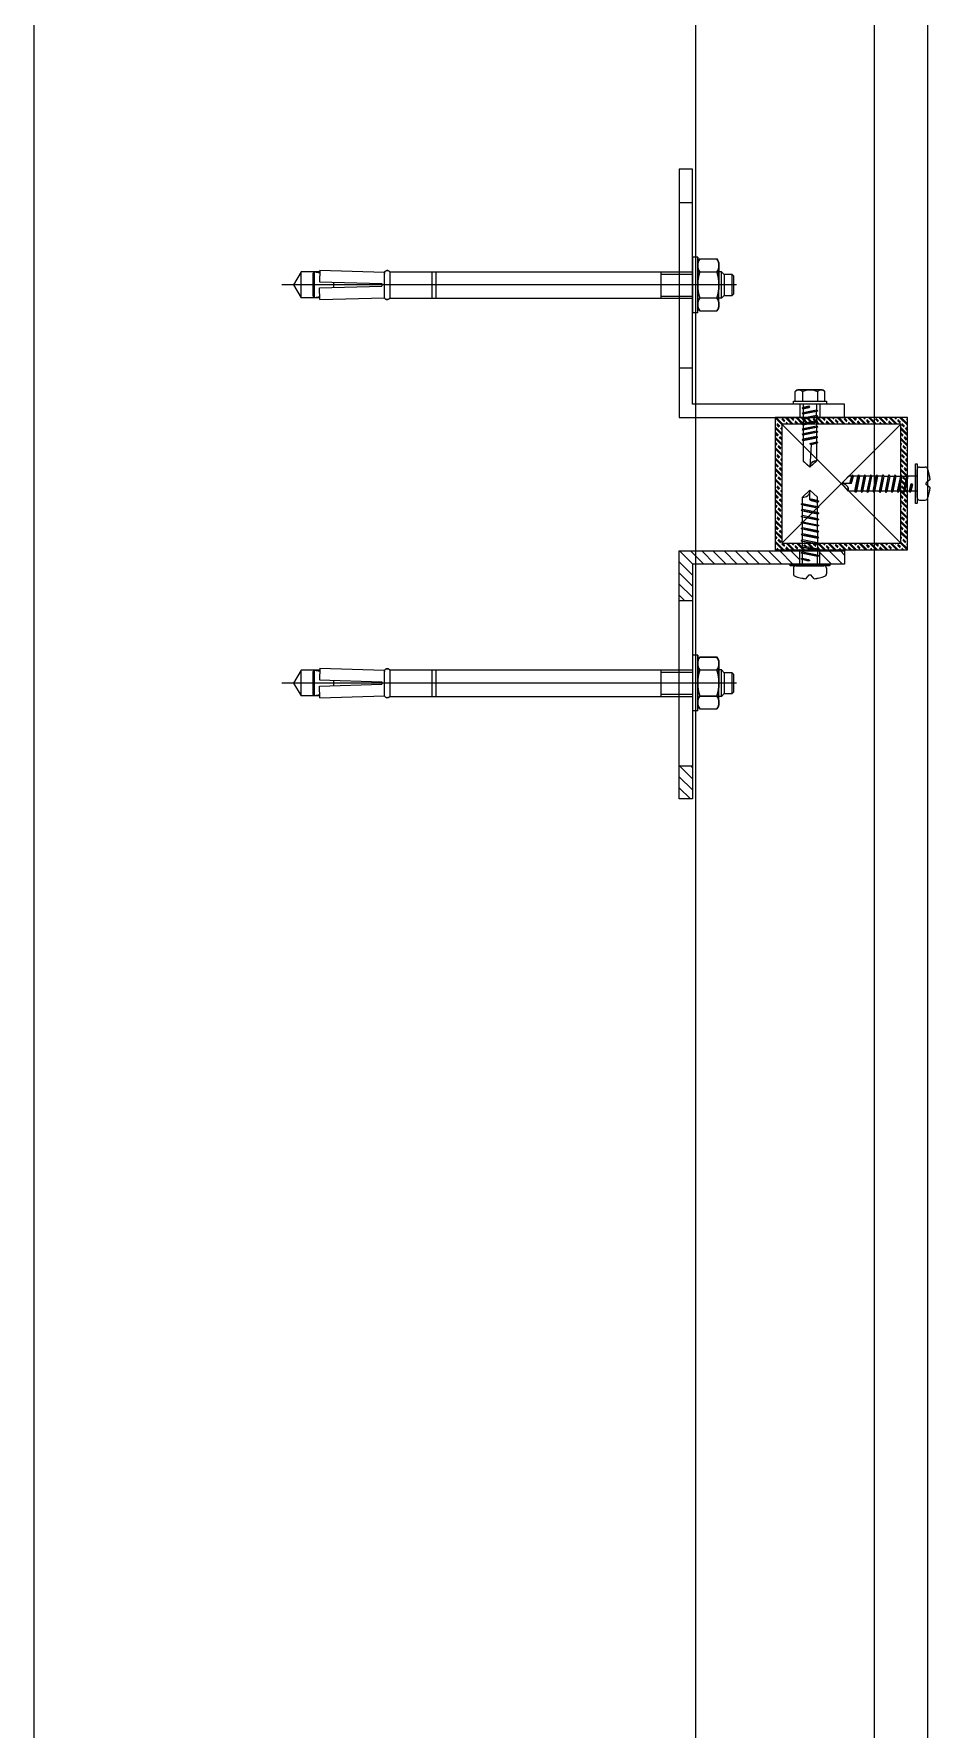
# Model space of a CAD drawing. Header units: millimetres. Extents: x 4688743 to 4806056, y -3017657 to -2960297.
# Drawn here: x 4752452 to 4752723, y -2969299 to -2968787 of the extents above; entities that cross this region are included whole.
import ezdxf

# ---------------------------------------------------------------- set-up
doc = ezdxf.new("R2010")
doc.units = ezdxf.units.MM
doc.header["$MEASUREMENT"] = 0
for name, color, linetype, lineweight in [('B-SECTIONS$0$_FAVETON-Autotaladrante N12 Filete 5.5 mm', 8, 'Continuous', 5), ('CLAYTONE-Pieza', 7, 'Continuous', 9), ('NEI-ALU-CROSS-SECTION', 150, 'Continuous', 5), ('NEI-G-BRACKET-IN PLAN', 115, 'Continuous', 5), ('NEI-G-RCC FASTENER', 253, 'Continuous', 5), ('TAPPING SCREW', 251, 'Continuous', 5)]:
    doc.layers.add(name, color=color, linetype=linetype, lineweight=lineweight)
doc.layers.add('MATEL CLADDING', color=145, linetype='Continuous')
doc.layers.add('wall', color=4, linetype='Continuous')

# ---------------------------------------------------------------- blocks, each defined once
blk = doc.blocks.new('ALU-CROSS-SECTION')
at = {"layer": 'NEI-ALU-CROSS-SECTION'}
h = blk.add_hatch(dxfattribs=at)
h.set_pattern_fill('ANSI33', color=8, scale=0.35, style=0)
h.set_pattern_definition([(45, (-14308.022, -80916.707), (-1.57154482, 1.57154482), []), (45, (-14306.4504, -80916.707), (-1.57154482, 1.57154482), [1.11125, -0.555625])])
h.paths.add_polyline_path([(20, 20), (-20, 20), (-20, -20), (20, -20)])
h.paths.add_polyline_path([(18, -18), (-18, -18), (-18, 18), (18, 18)], flags=16)
at = {"color": 8}
for p, q in [((-18, -18), (18, 18)), ((-18, 18), (18, -18))]:
    blk.add_line(p, q, dxfattribs=at)
for points in [[(-20, -20), (20, -20), (20, 20), (-20, 20)], [(-18, -18), (18, -18), (18, 18), (-18, 18)]]:
    blk.add_lwpolyline(points, close=True)
blk = doc.blocks.new('Autotaladrante N12 Filete 5.5 mm')
at = {"color": 250}
blk.add_lwpolyline([(0.4, -6), (0.1, -6, -0.414214), (0, -5.9), (0, 5.9, -0.414214), (0.1, 6), (0.4, 6, -0.414214), (0.5, 5.9), (0.5, -5.9, -0.414214)], format="xyb", close=True, dxfattribs=at)
at = {"layer": 'TAPPING SCREW'}
for p, q in [((-3.94, 1.25), (-2.75, 0.25)), ((-2.75, 0.25), (-2.75, -0.25)), ((0, 2.29), (1.85, 2.29)), ((1.62, 0), (2.08, 2.69)), ((2.31, 2.29), (3.68, 2.29)), ((4.14, 2.29), (5.51, 2.29)), ((5.98, 2.29), (7.35, 2.29)), ((7.81, 2.29), (9.18, 2.29)), ((9.64, 2.29), (11.01, 2.29)), ((10.56, -2.29), (11.48, 2.29)), ((11.25, 2.69), (11.48, 2.29)), ((11.48, 2.29), (12.85, 2.29)), ((13.31, 2.29), (14.68, 2.29)), ((14.23, -2.29), (15.14, 2.29)), ((14.55, 2.29), (20.7, 2.29)), ((14.91, 2.69), (15.14, 2.29)), ((15.14, 2.29), (16.51, 2.29)), ((16.98, 2.29), (18.35, 2.29)), ((17.66, -2.69), (18.58, 2.69)), ((20.7, 2.29), (22.8, 0)), ((-3.94, -1.25), (-2.75, -0.25)), ((0, -2.29), (2.76, -2.29)), ((3, -2.69), (3.23, -2.29)), ((4.83, -2.69), (5.06, -2.29)), ((6.66, -2.69), (6.89, -2.29)), ((8.5, -2.69), (8.73, -2.29)), ((10.33, -2.69), (10.56, -2.29)), ((10.56, -2.29), (11.93, -2.29)), ((12.39, -2.29), (13.76, -2.29)), ((13.64, -2.29), (20.7, -2.29)), ((14, -2.69), (14.23, -2.29)), ((14.23, -2.29), (15.6, -2.29)), ((16.06, -2.29), (17.43, -2.29)), ((17.89, -2.29), (19.26, -2.29)), ((19.95, 0), (22.8, 0)), ((20.7, -2.29), (22.8, 0))]:
    blk.add_line(p, q, dxfattribs=at)
for points in [[(-0.75, 5), (-2.47, 5)], [(0, 4.25), (0, -4.25)], [(4.6, -2.29), (3.23, -2.29), (4.14, 2.29), (3.91, 2.69), (3, -2.69), (2.76, -2.29), (3.68, 2.29), (3.91, 2.69)], [(6.43, -2.29), (5.06, -2.29), (5.98, 2.29), (5.75, 2.69), (4.83, -2.69), (4.6, -2.29), (5.51, 2.29), (5.75, 2.69)], [(8.26, -2.29), (6.89, -2.29), (7.81, 2.29), (7.58, 2.69), (6.66, -2.69), (6.43, -2.29), (7.35, 2.29), (7.58, 2.69)], [(10.1, -2.29), (8.73, -2.29), (9.64, 2.29), (9.41, 2.69), (8.5, -2.69), (8.26, -2.29), (9.18, 2.29), (9.41, 2.69)], [(13.08, 2.69), (13.31, 2.29), (12.39, -2.29), (12.16, -2.69), (11.93, -2.29), (12.85, 2.29), (13.08, 2.69), (12.16, -2.69)], [(15.83, -2.69), (16.06, -2.29), (16.98, 2.29), (16.75, 2.69), (15.83, -2.69), (15.6, -2.29), (16.51, 2.29), (16.75, 2.69)], [(-0.75, -5), (-2.47, -5)], [(19.95, 0), (19.72, -0.4), (19.26, -2.29), (19.5, -2.69), (19.95, 0), (20.19, -0.4), (19.73, -2.29), (19.5, -2.69)]]:
    blk.add_lwpolyline(points, dxfattribs=at)
for points in [[(2.31, 2.29), (1.85, 0.4), (1.62, 0), (1.39, 0.4), (1.85, 2.29), (2.08, 2.69)], [(10.33, -2.69), (10.1, -2.29), (11.01, 2.29), (11.25, 2.69)], [(13.76, -2.29), (14.68, 2.29), (14.91, 2.69), (14, -2.69)], [(17.89, -2.29), (17.66, -2.69), (17.43, -2.29), (18.35, 2.29), (18.58, 2.69), (18.81, 2.29)]]:
    blk.add_lwpolyline(points, close=True, dxfattribs=at)
for centre, radius, start, end in [((9.02, 0), 13, 159.5169, 174.5435), ((-2.46, 4.24), 0.756, 90.4696, 163.2548), ((-0.76, 4.24), 0.756, 0.4696, 89.5304), ((22.74, 2.05), 2.06, 173.3775, 271.6224), ((9.02, 0), 13, 185.4565, 200.4831), ((-2.46, -4.24), 0.756, 196.7452, 269.5304), ((-0.76, -4.24), 0.756, 270.4696, 359.5304)]:
    blk.add_arc(centre, radius, start, end, dxfattribs=at)
blk = doc.blocks.new('Fischer')
at = {"layer": 'NEI-G-RCC FASTENER', "linetype": 'Continuous'}
for p, q in [((-8, 6.8), (-7.39, 7.85)), ((-8, 6.8), (-8, 0)), ((-2.21, 7.85), (-7.39, 7.85)), ((-1.6, 6.8), (-2.21, 7.85)), ((-1.6, 8.4), (-1.6, 0)), ((-1.6, 8.4), (0, 8.4)), ((0, 8.4), (0, -8.4)), ((-12, 3.1), (-12.4, 2.7)), ((-12.4, 2.7), (-12.4, -2.82)), ((-12, 3.1), (-9.6, 3.1)), ((-12, -3.22), (-12, 3.1)), ((-9.6, 3.1), (-8.82, 3.94)), ((-9.6, 3.1), (-9.6, -3.22)), ((-8.82, 3.94), (-8, 3.94)), ((-8.82, -4.06), (-8.82, 3.94)), ((-8, -6.8), (-8, 0)), ((-2.21, 3.93), (-7.39, 3.93)), ((-1.6, -8.4), (-1.6, 0)), ((91.52, 3.94), (0, 3.94)), ((9.6, 3.94), (9.6, -4.06)), ((77.52, -4.06), (77.52, 3.94)), ((78.72, -4.06), (78.72, 3.94)), ((91.52, 3.94), (91.52, -4.06)), ((112.67, 4.45), (93.12, 3.89)), ((93.12, 3.92), (93.12, 3.46)), ((93.12, -3.46), (93.12, 3.46)), ((112.79, 0.93), (93.92, 0.4)), ((93.92, 0.4), (93.92, -0.4)), ((108.49, 0.78), (108.49, -0.78)), ((112.67, 4.45), (112.79, 0.93)), ((112.69, 3.92), (118.34, 3.92)), ((114.25, 3.92), (112.7, 3.62)), ((114.25, -3.92), (114.25, 3.92)), ((114.65, 3.44), (114.25, 3.92)), ((114.65, -3.44), (114.65, 3.44)), ((118.34, -3.92), (118.34, 3.92)), ((118.34, 3.92), (120.6, 0)), ((120.6, 0), (118.34, -3.92)), ((-12, -3.22), (-12.4, -2.82)), ((-9.6, -3.22), (-12, -3.22)), ((-9.6, -3.22), (-8.82, -4.06)), ((-8.82, -4.06), (-8, -4.06)), ((-2.21, -3.93), (-7.39, -3.93)), ((91.52, -4.06), (0, -4.06)), ((93.12, -3.92), (93.12, -3.46)), ((112.67, -4.45), (93.12, -3.89)), ((112.79, -0.93), (93.92, -0.4)), ((112.67, -4.45), (112.79, -0.93)), ((112.69, -3.92), (118.34, -3.92)), ((112.7, -3.62), (114.25, -3.92)), ((114.65, -3.44), (114.25, -3.92)), ((-8, -6.8), (-7.39, -7.85)), ((-2.21, -7.85), (-7.39, -7.85)), ((-1.6, -6.8), (-2.21, -7.85)), ((-1.6, -8.4), (0, -8.4))]:
    blk.add_line(p, q, dxfattribs=at)
at = {"layer": 'NEI-G-RCC FASTENER'}
for p, q in [((9.6, 3.29), (0, 3.29)), ((-13.33, 0), (124.1, 0)), ((9.6, -3.41), (0, -3.41))]:
    blk.add_line(p, q, dxfattribs=at)
at = {"layer": 'NEI-G-RCC FASTENER', "linetype": 'Continuous'}
for centre, radius, start, end in [((-4.53, 5.89), 3.47, 145.5615, 214.4385), ((-5.07, 5.89), 3.47, 325.5615, 34.4385), ((4.98, 0), 12.98, 162.383, 197.617), ((-14.58, 0), 12.98, 342.383, 17.617), ((92.28, 3.37), 0.948, 27.058, 142.9407), ((-4.53, -5.89), 3.47, 145.5615, 214.4385), ((-5.07, -5.89), 3.47, 325.5615, 34.4385), ((92.28, -3.49), 0.948, 217.0593, 332.942)]:
    blk.add_arc(centre, radius, start, end, dxfattribs=at)
blk = doc.blocks.new('B-SECTIONS$0$Autotaladrante N12 Filete 5.5 mm')
at = {"layer": 'B-SECTIONS$0$_FAVETON-Autotaladrante N12 Filete 5.5 mm'}
for p, q in [((-4.984375, -3.870117), (-4.984375, 3.870117)), ((-4.411376, 2.580078), (-1.03125, 2.580078)), ((0, 2.291992), (1.143555, 2.291992)), ((0.916504, 0), (1.375, 2.692383)), ((1.60669, 2.291992), (2.976807, 2.291992)), ((3.439942, 2.291992), (4.810059, 2.291992)), ((4.356446, -2.291992), (5.273194, 2.291992)), ((5.041749, 2.692383), (5.273194, 2.291992)), ((5.273194, 2.291992), (6.643555, 2.291992)), ((7.106446, 2.291992), (8.476807, 2.291992)), ((8.023194, -2.291992), (8.939698, 2.291992)), ((8.708252, 2.692383), (8.939698, 2.291992)), ((8.939698, 2.291992), (10.310059, 2.291992)), ((10.773194, 2.291992), (12.143311, 2.291992)), ((11.458252, -2.692383), (12.375, 2.692383)), ((12.606446, 2.291992), (19.670899, 2.291992)), ((13.981446, -0.401367), (21.770752, 0)), ((19.670899, 2.291992), (21.770752, 0)), ((19.670899, -2.291992), (21.770752, 0)), ((-4.411376, -2.580078), (-1.03125, -2.580078)), ((-1.03125, -5.160156), (-4.411376, -5.160156)), ((0, -2.291992), (2.060059, -2.291992)), ((2.291749, -2.692383), (2.523194, -2.291992)), ((4.125, -2.692383), (4.356446, -2.291992)), ((4.356446, -2.291992), (5.726807, -2.291992)), ((6.189942, -2.291992), (7.560059, -2.291992)), ((7.791504, -2.692383), (8.023194, -2.291992)), ((8.023194, -2.291992), (9.393311, -2.291992)), ((9.856446, -2.291992), (11.226807, -2.291992)), ((11.689942, -2.291992), (13.060059, -2.291992)), ((13.523194, -2.291992), (19.670899, -2.291992))]:
    blk.add_line(p, q, dxfattribs=at)
for points in [[(-1.03125, 5.160156), (-4.411376, 5.160156)], [(3.893555, -2.291992), (2.523194, -2.291992), (3.439942, 2.291992), (3.208252, 2.692383), (2.291749, -2.692383), (2.060059, -2.291992), (2.976807, 2.291992), (3.208252, 2.692383)], [(6.875, 2.692383), (7.106446, 2.291992), (6.189942, -2.291992), (5.958252, -2.692383), (5.726807, -2.291992), (6.643555, 2.291992), (6.875, 2.692383), (5.958252, -2.692383)], [(9.625, -2.692383), (9.856446, -2.291992), (10.773194, 2.291992), (10.541504, 2.692383), (9.625, -2.692383), (9.393311, -2.291992), (10.310059, 2.291992), (10.541504, 2.692383)], [(13.75, 0), (13.518555, -0.401367), (13.060059, -2.291992), (13.291749, -2.692383), (13.75, 0), (13.981446, -0.401367), (13.523194, -2.291992), (13.291749, -2.692383)]]:
    blk.add_lwpolyline(points, dxfattribs=at)
for points in [[(0, -5.729492), (0, 5.729492), (-1.03125, 5.729492), (-1.03125, -5.729492)], [(1.60669, 2.291992), (1.148194, 0.401367), (0.916504, 0), (0.685059, 0.401367), (1.143555, 2.291992), (1.375, 2.692383)], [(4.125, -2.692383), (3.893555, -2.291992), (4.810059, 2.291992), (5.041749, 2.692383)], [(7.560059, -2.291992), (8.476807, 2.291992), (8.708252, 2.692383), (7.791504, -2.692383)], [(11.689942, -2.291992), (11.458252, -2.692383), (11.226807, -2.291992), (12.143311, 2.291992), (12.375, 2.692383), (12.606446, 2.291992)]]:
    blk.add_lwpolyline(points, close=True, dxfattribs=at)
for centre, radius, start, end in [((1.111329, 0), 6.095833, 154.96034, 205.03966), ((-3.245605, 3.870117), 1.738802, 132.1065, 227.8935), ((21.712647, -2.054688), 2.055444, 88.377566, 186.622451), ((-3.245605, -3.870117), 1.738802, 132.1065, 227.8935)]:
    blk.add_arc(centre, radius, start, end, dxfattribs=at)

msp = doc.modelspace()

# ---------------------------------------------------------------- hatches: boundary and pattern name
at = {"layer": 'NEI-ALU-CROSS-SECTION'}
h = msp.add_hatch(dxfattribs=at)
h.set_pattern_fill('ANSI33', color=8, scale=0.35, angle=90, style=0)
h.set_pattern_definition([(135, (4833612.54, -2983230.913), (-1.57154482, -1.57154482), []), (135, (4833612.54, -2983229.3415), (-1.57154482, -1.57154482), [1.11125, -0.555625])])
h.paths.add_polyline_path([(4752675.83, -2968902.89), (4752675.83, -2968942.89), (4752715.83, -2968942.89), (4752715.83, -2968902.89)])
h.paths.add_polyline_path([(4752713.83, -2968904.89), (4752713.83, -2968940.89), (4752677.83, -2968940.89), (4752677.83, -2968904.89)], flags=16)
at = {"layer": 'NEI-G-BRACKET-IN PLAN'}
h = msp.add_hatch(dxfattribs=at)
h.set_pattern_fill('ANSI31', color=8, scale=0.75, angle=90, style=0)
h.set_pattern_definition([(135, (4752671.8326, -2968762.731), (-1.683798, -1.683798), [])])
h.paths.add_polyline_path([(4752646.83, -2968943.22), (4752646.83, -2968958.22), (4752650.83, -2968958.22), (4752650.83, -2968947.22), (4752681.33, -2968947.22), (4752681.33, -2968947.21), (4752683.33, -2968947.22), (4752683.33, -2968943.22)])
h = msp.add_hatch(dxfattribs=at)
h.set_pattern_fill('ANSI31', color=8, scale=0.75, angle=90, style=0)
h.set_pattern_definition([(135, (4752639.3331, -2968971.1854), (-1.6838, -1.6838), [])])
h.paths.add_polyline_path([(4752696.83, -2968947.22), (4752696.83, -2968943.22), (4752689.33, -2968943.22), (4752689.33, -2968947.22)])
h = msp.add_hatch(dxfattribs=at)
h.set_pattern_fill('ANSI31', color=8, scale=0.75, angle=90, style=0)
h.set_pattern_definition([(135, (4752636.8326, -2968971.1854), (-1.6838, -1.6838), [])])
h.paths.add_polyline_path([(4752646.83, -2969008.22), (4752646.83, -2969018.22), (4752650.83, -2969018.22), (4752650.83, -2969008.22)])

# ---------------------------------------------------------------- linework, layer by layer
at = {"layer": 'B-SECTIONS$0$_FAVETON-Autotaladrante N12 Filete 5.5 mm'}
for p, q in [((4752689.71, -2968894.54, 129.88), (4752682.96, -2968894.54, 129.88)), ((4752684.08, -2968895.04, 129.88), (4752684.08, -2968897.99, 129.88)), ((4752688.59, -2968895.04, 129.88), (4752688.59, -2968897.99, 129.88)), ((4752690.84, -2968897.99, 129.88), (4752690.84, -2968895.04, 129.88)), ((4752686.33, -2968899.69, 129.88), (4752683.98, -2968900.09, 129.88)), ((4752684.33, -2968898.89, 129.88), (4752684.33, -2968899.89, 129.88)), ((4752684.33, -2968900.29, 129.88), (4752684.33, -2968901.49, 129.88)), ((4752688.33, -2968898.89, 129.88), (4752688.33, -2968900.69, 129.88)), ((4752683.98, -2968903.29, 129.88), (4752684.33, -2968903.49, 129.88)), ((4752684.33, -2968901.89, 129.88), (4752684.33, -2968903.09, 129.88)), ((4752688.33, -2968902.69, 129.88), (4752684.33, -2968903.49, 129.88)), ((4752684.33, -2968903.49, 129.88), (4752684.33, -2968904.69, 129.88)), ((4752684.33, -2968905.09, 129.88), (4752684.33, -2968906.29, 129.88)), ((4752688.33, -2968905.89, 129.88), (4752684.33, -2968906.69, 129.88)), ((4752688.68, -2968900.89, 129.88), (4752688.33, -2968901.09, 129.88)), ((4752688.68, -2968902.49, 129.88), (4752688.33, -2968902.69, 129.88)), ((4752688.33, -2968902.69, 129.88), (4752688.33, -2968903.89, 129.88)), ((4752688.33, -2968904.29, 129.88), (4752688.33, -2968905.49, 129.88)), ((4752688.68, -2968905.69, 129.88), (4752688.33, -2968905.89, 129.88)), ((4752688.33, -2968905.89, 129.88), (4752688.33, -2968907.09, 129.88)), ((4752683.98, -2968906.49, 129.88), (4752684.33, -2968906.69, 129.88)), ((4752688.68, -2968908.89, 129.88), (4752683.98, -2968909.69, 129.88)), ((4752684.33, -2968906.69, 129.88), (4752684.33, -2968907.89, 129.88)), ((4752684.33, -2968908.29, 129.88), (4752684.33, -2968909.49, 129.88)), ((4752684.33, -2968909.89, 129.88), (4752684.33, -2968916.06, 129.88)), ((4752688.33, -2968907.49, 129.88), (4752688.33, -2968908.69, 129.88)), ((4752688.33, -2968909.09, 129.88), (4752688.33, -2968910.29, 129.88)), ((4752688.33, -2968910.69, 129.88), (4752688.33, -2968916.06, 129.88)), ((4752684.33, -2968916.06, 129.88), (4752686.33, -2968917.89, 129.88)), ((4752686.68, -2968911.09, 129.88), (4752686.33, -2968917.89, 129.88)), ((4752688.33, -2968916.06, 129.88), (4752686.33, -2968917.89, 129.88))]:
    msp.add_line(p, q, dxfattribs=at)
at = {"layer": 'B-SECTIONS$0$_FAVETON-Autotaladrante N12 Filete 5.5 mm', "elevation": 129.88}
for points in [[(4752681.83, -2968897.99), (4752681.83, -2968895.04)], [(4752688.33, -2968902.29), (4752688.33, -2968901.09), (4752684.33, -2968901.89), (4752683.98, -2968901.69), (4752688.68, -2968900.89), (4752688.33, -2968900.69), (4752684.33, -2968901.49), (4752683.98, -2968901.69)], [(4752683.98, -2968904.89), (4752684.33, -2968905.09), (4752688.33, -2968904.29), (4752688.68, -2968904.09), (4752688.33, -2968903.89), (4752684.33, -2968904.69), (4752683.98, -2968904.89), (4752688.68, -2968904.09)], [(4752688.68, -2968907.29), (4752688.33, -2968907.49), (4752684.33, -2968908.29), (4752683.98, -2968908.09), (4752688.68, -2968907.29), (4752688.33, -2968907.09), (4752684.33, -2968907.89), (4752683.98, -2968908.09)], [(4752686.33, -2968910.89), (4752686.68, -2968910.69), (4752688.33, -2968910.29), (4752688.68, -2968910.49), (4752686.33, -2968910.89), (4752686.68, -2968911.09), (4752688.33, -2968910.69), (4752688.68, -2968910.49)]]:
    msp.add_lwpolyline(points, dxfattribs=at)
for points in [[(4752691.33, -2968898.89), (4752681.33, -2968898.89), (4752681.33, -2968897.99), (4752691.33, -2968897.99)], [(4752684.33, -2968900.29), (4752685.98, -2968899.89), (4752686.33, -2968899.69), (4752685.98, -2968899.49), (4752684.33, -2968899.89), (4752683.98, -2968900.09)], [(4752688.68, -2968902.49), (4752688.33, -2968902.29), (4752684.33, -2968903.09), (4752683.98, -2968903.29)], [(4752688.33, -2968905.49), (4752684.33, -2968906.29), (4752683.98, -2968906.49), (4752688.68, -2968905.69)], [(4752688.33, -2968909.09), (4752688.68, -2968908.89), (4752688.33, -2968908.69), (4752684.33, -2968909.49), (4752683.98, -2968909.69), (4752684.33, -2968909.89)]]:
    msp.add_lwpolyline(points, close=True, dxfattribs=at)
at = {"layer": 'B-SECTIONS$0$_FAVETON-Autotaladrante N12 Filete 5.5 mm'}
for centre, radius, start, end in [((4752682.96, -2968896.06, 129.88), 1.52, 42.0825, 137.8695), ((4752686.33, -2968899.86, 129.88), 5.32, 64.9364, 115.0157), ((4752689.71, -2968896.06, 129.88), 1.52, 42.0825, 137.8695), ((4752688.12, -2968917.84, 129.88), 1.79, 83.3536, 181.5985)]:
    msp.add_arc(centre, radius, start, end, dxfattribs=at)
at = {"layer": 'CLAYTONE-Pieza', "color": 250, "elevation": 129.88}
for points in [[(4752718.33, -2968916.89), (4752718.63, -2968916.89, -0.414214), (4752718.73, -2968916.99), (4752718.73, -2968928.79, -0.414214), (4752718.63, -2968928.89), (4752718.33, -2968928.89, -0.414214), (4752718.23, -2968928.79), (4752718.23, -2968916.99, -0.414214)], [(4752692.33, -2968947.32), (4752692.33, -2968947.62, -0.414214), (4752692.23, -2968947.72), (4752680.43, -2968947.72, -0.414214), (4752680.33, -2968947.62), (4752680.33, -2968947.32, -0.414214), (4752680.43, -2968947.22), (4752692.23, -2968947.22, -0.414214)]]:
    msp.add_lwpolyline(points, format="xyb", close=True, dxfattribs=at)
at = {"layer": 'MATEL CLADDING', "elevation": 0}
for points in [[(4752705.83, -2973389.64), (4752705.83, -2966811.47), (4752705.83, -2966811.47)], [(4752721.83, -2966811.47), (4752721.83, -2973389.64)]]:
    msp.add_lwpolyline(points, dxfattribs=at)
at = {"layer": 'NEI-ALU-CROSS-SECTION', "color": 8}
for p, q in [((4752713.83, -2968940.89, 129.88), (4752677.83, -2968904.89, 129.88)), ((4752677.83, -2968940.89, 129.88), (4752713.83, -2968904.89, 129.88))]:
    msp.add_line(p, q, dxfattribs=at)
at = {"layer": 'NEI-ALU-CROSS-SECTION', "elevation": 129.88}
for points in [[(4752715.83, -2968942.89), (4752715.83, -2968902.89), (4752675.83, -2968902.89), (4752675.83, -2968942.89)], [(4752713.83, -2968940.89), (4752713.83, -2968904.89), (4752677.83, -2968904.89), (4752677.83, -2968940.89)]]:
    msp.add_lwpolyline(points, close=True, dxfattribs=at)
at = {"layer": 'NEI-G-BRACKET-IN PLAN', "color": 8}
for p, q in [((4752646.83, -2968837.89, -1168.96), (4752650.83, -2968837.89, -1168.96)), ((4752646.83, -2968887.89, -1168.96), (4752650.83, -2968887.89, -1168.96)), ((4752683.33, -2968898.89, 129.88), (4752683.33, -2968902.89, 129.88)), ((4752689.33, -2968898.89, 129.88), (4752689.33, -2968902.89, 129.88)), ((4752683.33, -2968947.22, 129.88), (4752683.33, -2968943.22, 129.88)), ((4752689.33, -2968947.22, 129.88), (4752689.33, -2968943.22, 129.88)), ((4752646.83, -2968958.22, -1168.96), (4752650.83, -2968958.22, -1168.96)), ((4752646.83, -2969008.22, -1168.96), (4752650.83, -2969008.22, -1168.96))]:
    msp.add_line(p, q, dxfattribs=at)
at = {"layer": 'NEI-G-BRACKET-IN PLAN', "color": 8, "elevation": 129.88}
for points in [[(4752646.83, -2968827.89), (4752646.83, -2968902.89), (4752696.83, -2968902.89), (4752696.83, -2968898.89), (4752650.83, -2968898.89), (4752650.83, -2968827.89), (4752646.83, -2968827.89)], [(4752646.83, -2969018.22), (4752646.83, -2968943.22), (4752696.83, -2968943.22), (4752696.83, -2968947.22), (4752650.83, -2968947.22), (4752650.83, -2969018.22), (4752646.83, -2969018.22)]]:
    msp.add_lwpolyline(points, dxfattribs=at)
at = {"layer": 'NEI-G-RCC FASTENER', "linetype": 'Continuous'}
for p, q in [((4752650.83, -2968854.43, -1168.96), (4752650.83, -2968871.23, -1168.96)), ((4752652.43, -2968854.43, -1168.96), (4752650.83, -2968854.43, -1168.96)), ((4752652.43, -2968871.23, -1168.96), (4752652.43, -2968854.43, -1168.96)), ((4752532.49, -2968858.91, -1168.96), (4752530.23, -2968862.83, -1168.96)), ((4752538.14, -2968858.91, -1168.96), (4752532.49, -2968858.91, -1168.96)), ((4752532.49, -2968866.75, -1168.96), (4752532.49, -2968858.91, -1168.96)), ((4752536.18, -2968859.39, -1168.96), (4752536.58, -2968858.91, -1168.96)), ((4752536.18, -2968866.27, -1168.96), (4752536.18, -2968859.39, -1168.96)), ((4752536.58, -2968866.75, -1168.96), (4752536.58, -2968858.91, -1168.96)), ((4752536.58, -2968858.91, -1168.96), (4752538.13, -2968859.21, -1168.96)), ((4752538.16, -2968858.38, -1168.96), (4752538.04, -2968861.9, -1168.96)), ((4752538.16, -2968858.38, -1168.96), (4752557.71, -2968858.94, -1168.96)), ((4752557.71, -2968866.75, -1168.96), (4752557.71, -2968858.91, -1168.96)), ((4752559.31, -2968858.89, -1168.96), (4752650.83, -2968858.89, -1168.96)), ((4752559.31, -2968858.89, -1168.96), (4752559.31, -2968866.89, -1168.96)), ((4752572.11, -2968866.89, -1168.96), (4752572.11, -2968858.89, -1168.96)), ((4752573.31, -2968866.89, -1168.96), (4752573.31, -2968858.89, -1168.96)), ((4752641.23, -2968858.89, -1168.96), (4752641.23, -2968866.89, -1168.96)), ((4752652.43, -2968856.03, -1168.96), (4752653.04, -2968854.98, -1168.96)), ((4752653.04, -2968854.98, -1168.96), (4752658.22, -2968854.98, -1168.96)), ((4752653.04, -2968858.9, -1168.96), (4752658.22, -2968858.9, -1168.96)), ((4752658.83, -2968856.03, -1168.96), (4752658.22, -2968854.98, -1168.96)), ((4752658.83, -2968869.63, -1168.96), (4752658.83, -2968856.03, -1168.96)), ((4752659.65, -2968858.89, -1168.96), (4752658.83, -2968858.89, -1168.96)), ((4752659.65, -2968866.89, -1168.96), (4752659.65, -2968858.89, -1168.96)), ((4752660.43, -2968859.73, -1168.96), (4752659.65, -2968858.89, -1168.96)), ((4752662.83, -2968859.73, -1168.96), (4752660.43, -2968859.73, -1168.96)), ((4752660.43, -2968859.73, -1168.96), (4752660.43, -2968866.05, -1168.96)), ((4752662.83, -2968866.05, -1168.96), (4752662.83, -2968859.73, -1168.96)), ((4752662.83, -2968859.73, -1168.96), (4752663.23, -2968860.13, -1168.96)), ((4752530.23, -2968862.83, -1168.96), (4752532.49, -2968866.75, -1168.96)), ((4752538.04, -2968861.9, -1168.96), (4752556.91, -2968862.43, -1168.96)), ((4752538.04, -2968863.76, -1168.96), (4752556.91, -2968863.23, -1168.96)), ((4752538.16, -2968867.28, -1168.96), (4752538.04, -2968863.76, -1168.96)), ((4752542.34, -2968862.05, -1168.96), (4752542.34, -2968863.61, -1168.96)), ((4752556.91, -2968862.43, -1168.96), (4752556.91, -2968863.23, -1168.96)), ((4752663.23, -2968860.13, -1168.96), (4752663.23, -2968865.65, -1168.96)), ((4752538.14, -2968866.75, -1168.96), (4752532.49, -2968866.75, -1168.96)), ((4752536.18, -2968866.27, -1168.96), (4752536.58, -2968866.75, -1168.96)), ((4752538.13, -2968866.45, -1168.96), (4752536.58, -2968866.75, -1168.96)), ((4752538.16, -2968867.28, -1168.96), (4752557.71, -2968866.73, -1168.96)), ((4752559.31, -2968866.89, -1168.96), (4752650.83, -2968866.89, -1168.96)), ((4752652.43, -2968869.63, -1168.96), (4752653.04, -2968870.69, -1168.96)), ((4752653.04, -2968866.76, -1168.96), (4752658.22, -2968866.76, -1168.96)), ((4752658.83, -2968869.63, -1168.96), (4752658.22, -2968870.69, -1168.96)), ((4752659.65, -2968866.89, -1168.96), (4752658.83, -2968866.89, -1168.96)), ((4752660.43, -2968866.05, -1168.96), (4752659.65, -2968866.89, -1168.96)), ((4752660.43, -2968866.05, -1168.96), (4752662.83, -2968866.05, -1168.96)), ((4752662.83, -2968866.05, -1168.96), (4752663.23, -2968865.65, -1168.96)), ((4752652.43, -2968871.23, -1168.96), (4752650.83, -2968871.23, -1168.96)), ((4752653.04, -2968870.69, -1168.96), (4752658.22, -2968870.69, -1168.96)), ((4752650.83, -2968974.76, -1168.96), (4752650.83, -2968991.56, -1168.96)), ((4752652.43, -2968974.76, -1168.96), (4752650.83, -2968974.76, -1168.96)), ((4752652.43, -2968991.56, -1168.96), (4752652.43, -2968974.76, -1168.96)), ((4752652.43, -2968976.36, -1168.96), (4752653.04, -2968975.3, -1168.96)), ((4752653.04, -2968975.3, -1168.96), (4752658.22, -2968975.3, -1168.96)), ((4752658.83, -2968976.36, -1168.96), (4752658.22, -2968975.3, -1168.96)), ((4752658.83, -2968989.96, -1168.96), (4752658.83, -2968976.36, -1168.96)), ((4752532.49, -2968979.24, -1168.96), (4752530.23, -2968983.16, -1168.96)), ((4752538.14, -2968979.24, -1168.96), (4752532.49, -2968979.24, -1168.96)), ((4752532.49, -2968987.08, -1168.96), (4752532.49, -2968979.24, -1168.96)), ((4752536.18, -2968979.72, -1168.96), (4752536.58, -2968979.24, -1168.96)), ((4752536.18, -2968986.6, -1168.96), (4752536.18, -2968979.72, -1168.96)), ((4752536.58, -2968987.08, -1168.96), (4752536.58, -2968979.24, -1168.96)), ((4752536.58, -2968979.24, -1168.96), (4752538.13, -2968979.54, -1168.96)), ((4752538.16, -2968978.71, -1168.96), (4752538.04, -2968982.23, -1168.96)), ((4752538.04, -2968982.23, -1168.96), (4752556.91, -2968982.76, -1168.96)), ((4752538.16, -2968978.71, -1168.96), (4752557.71, -2968979.26, -1168.96)), ((4752542.34, -2968982.38, -1168.96), (4752542.34, -2968983.94, -1168.96)), ((4752556.91, -2968982.76, -1168.96), (4752556.91, -2968983.56, -1168.96)), ((4752557.71, -2968987.08, -1168.96), (4752557.71, -2968979.24, -1168.96)), ((4752559.31, -2968979.22, -1168.96), (4752650.83, -2968979.22, -1168.96)), ((4752559.31, -2968979.22, -1168.96), (4752559.31, -2968987.22, -1168.96)), ((4752572.11, -2968987.22, -1168.96), (4752572.11, -2968979.22, -1168.96)), ((4752573.31, -2968987.22, -1168.96), (4752573.31, -2968979.22, -1168.96)), ((4752641.23, -2968979.22, -1168.96), (4752641.23, -2968987.22, -1168.96)), ((4752653.04, -2968979.23, -1168.96), (4752658.22, -2968979.23, -1168.96)), ((4752659.65, -2968979.22, -1168.96), (4752658.83, -2968979.22, -1168.96)), ((4752659.65, -2968987.22, -1168.96), (4752659.65, -2968979.22, -1168.96)), ((4752660.43, -2968980.06, -1168.96), (4752659.65, -2968979.22, -1168.96)), ((4752662.83, -2968980.06, -1168.96), (4752660.43, -2968980.06, -1168.96)), ((4752660.43, -2968980.06, -1168.96), (4752660.43, -2968986.38, -1168.96)), ((4752662.83, -2968986.38, -1168.96), (4752662.83, -2968980.06, -1168.96)), ((4752662.83, -2968980.06, -1168.96), (4752663.23, -2968980.46, -1168.96)), ((4752663.23, -2968980.46, -1168.96), (4752663.23, -2968985.98, -1168.96)), ((4752530.23, -2968983.16, -1168.96), (4752532.49, -2968987.08, -1168.96)), ((4752538.14, -2968987.08, -1168.96), (4752532.49, -2968987.08, -1168.96)), ((4752536.18, -2968986.6, -1168.96), (4752536.58, -2968987.08, -1168.96)), ((4752538.13, -2968986.78, -1168.96), (4752536.58, -2968987.08, -1168.96)), ((4752538.04, -2968984.09, -1168.96), (4752556.91, -2968983.56, -1168.96)), ((4752538.16, -2968987.61, -1168.96), (4752538.04, -2968984.09, -1168.96)), ((4752538.16, -2968987.61, -1168.96), (4752557.71, -2968987.05, -1168.96)), ((4752559.31, -2968987.22, -1168.96), (4752650.83, -2968987.22, -1168.96)), ((4752653.04, -2968987.08, -1168.96), (4752658.22, -2968987.08, -1168.96)), ((4752659.65, -2968987.22, -1168.96), (4752658.83, -2968987.22, -1168.96)), ((4752660.43, -2968986.38, -1168.96), (4752659.65, -2968987.22, -1168.96)), ((4752660.43, -2968986.38, -1168.96), (4752662.83, -2968986.38, -1168.96)), ((4752662.83, -2968986.38, -1168.96), (4752663.23, -2968985.98, -1168.96)), ((4752652.43, -2968991.56, -1168.96), (4752650.83, -2968991.56, -1168.96)), ((4752652.43, -2968989.96, -1168.96), (4752653.04, -2968991.01, -1168.96)), ((4752653.04, -2968991.01, -1168.96), (4752658.22, -2968991.01, -1168.96)), ((4752658.83, -2968989.96, -1168.96), (4752658.22, -2968991.01, -1168.96))]:
    msp.add_line(p, q, dxfattribs=at)
at = {"layer": 'NEI-G-RCC FASTENER'}
for p, q in [((4752641.23, -2968859.54, -1168.96), (4752650.83, -2968859.54, -1168.96)), ((4752664.17, -2968862.84, -1168.96), (4752526.73, -2968862.84, -1168.96)), ((4752641.23, -2968866.24, -1168.96), (4752650.83, -2968866.24, -1168.96)), ((4752641.23, -2968979.87, -1168.96), (4752650.83, -2968979.87, -1168.96)), ((4752664.17, -2968983.16, -1168.96), (4752526.73, -2968983.16, -1168.96)), ((4752641.23, -2968986.57, -1168.96), (4752650.83, -2968986.57, -1168.96))]:
    msp.add_line(p, q, dxfattribs=at)
at = {"layer": 'NEI-G-RCC FASTENER', "linetype": 'Continuous'}
for centre, radius, start, end in [((4752558.55, -2968859.46, -1168.96), 0.948, 37.0593, 152.942), ((4752655.9, -2968856.94, -1168.96), 3.47, 145.5615, 214.4385), ((4752665.41, -2968862.83, -1168.96), 12.98, 162.383, 197.617), ((4752655.36, -2968856.94, -1168.96), 3.47, 325.5615, 34.4385), ((4752645.86, -2968862.83, -1168.96), 12.98, 342.383, 17.617), ((4752558.55, -2968866.32, -1168.96), 0.948, 207.058, 322.9407), ((4752655.9, -2968868.72, -1168.96), 3.47, 145.5615, 214.4385), ((4752655.36, -2968868.72, -1168.96), 3.47, 325.5615, 34.4385), ((4752655.9, -2968977.27, -1168.96), 3.47, 145.5615, 214.4385), ((4752655.36, -2968977.27, -1168.96), 3.47, 325.5615, 34.4385), ((4752558.55, -2968979.79, -1168.96), 0.948, 37.0593, 152.942), ((4752665.41, -2968983.16, -1168.96), 12.98, 162.383, 197.617), ((4752645.86, -2968983.16, -1168.96), 12.98, 342.383, 17.617), ((4752558.55, -2968986.65, -1168.96), 0.948, 207.058, 322.9407), ((4752655.9, -2968989.05, -1168.96), 3.47, 145.5615, 214.4385), ((4752655.36, -2968989.05, -1168.96), 3.47, 325.5615, 34.4385)]:
    msp.add_arc(centre, radius, start, end, dxfattribs=at)
at = {"layer": 'TAPPING SCREW'}
for p, q in [((4752698.03, -2968920.6, 129.88), (4752695.93, -2968922.89, 129.88)), ((4752706.33, -2968920.6, 129.88), (4752698.03, -2968920.6, 129.88)), ((4752701.07, -2968920.2, 129.88), (4752700.15, -2968925.58, 129.88)), ((4752704.5, -2968920.6, 129.88), (4752703.58, -2968925.18, 129.88)), ((4752704.73, -2968920.2, 129.88), (4752704.5, -2968920.6, 129.88)), ((4752708.17, -2968920.6, 129.88), (4752706.8, -2968920.6, 129.88)), ((4752708.17, -2968920.6, 129.88), (4752707.25, -2968925.18, 129.88)), ((4752708.4, -2968920.2, 129.88), (4752708.17, -2968920.6, 129.88)), ((4752710.23, -2968920.2, 129.88), (4752710, -2968920.6, 129.88)), ((4752712.07, -2968920.2, 129.88), (4752711.83, -2968920.6, 129.88)), ((4752713.9, -2968920.2, 129.88), (4752713.67, -2968920.6, 129.88)), ((4752715.73, -2968920.2, 129.88), (4752715.5, -2968920.6, 129.88)), ((4752718.73, -2968920.6, 129.88), (4752715.96, -2968920.6, 129.88)), ((4752684.04, -2968927.01, 129.88), (4752686.33, -2968924.91, 129.88)), ((4752688.63, -2968927.01, 129.88), (4752686.33, -2968924.91, 129.88)), ((4752686.33, -2968927.76, 129.88), (4752686.33, -2968924.91, 129.88)), ((4752698.77, -2968922.89, 129.88), (4752695.93, -2968922.89, 129.88)), ((4752698.03, -2968925.18, 129.88), (4752695.93, -2968922.89, 129.88)), ((4752705.42, -2968925.18, 129.88), (4752698.03, -2968925.18, 129.88)), ((4752703.82, -2968925.58, 129.88), (4752703.58, -2968925.18, 129.88)), ((4752707.25, -2968925.18, 129.88), (4752705.88, -2968925.18, 129.88)), ((4752707.48, -2968925.58, 129.88), (4752707.25, -2968925.18, 129.88)), ((4752709.08, -2968925.18, 129.88), (4752707.71, -2968925.18, 129.88)), ((4752710.92, -2968925.18, 129.88), (4752709.55, -2968925.18, 129.88)), ((4752712.75, -2968925.18, 129.88), (4752711.38, -2968925.18, 129.88)), ((4752714.58, -2968925.18, 129.88), (4752713.21, -2968925.18, 129.88)), ((4752716.42, -2968925.18, 129.88), (4752715.05, -2968925.18, 129.88)), ((4752717.11, -2968922.89, 129.88), (4752716.65, -2968925.58, 129.88)), ((4752718.73, -2968925.18, 129.88), (4752716.88, -2968925.18, 129.88)), ((4752722.66, -2968921.64, 129.88), (4752721.47, -2968922.64, 129.88)), ((4752721.47, -2968923.14, 129.88), (4752721.47, -2968922.64, 129.88)), ((4752722.66, -2968924.14, 129.88), (4752721.47, -2968923.14, 129.88)), ((4752689.03, -2968930.05, 129.88), (4752683.64, -2968929.14, 129.88)), ((4752684.04, -2968934.41, 129.88), (4752684.04, -2968927.01, 129.88)), ((4752688.63, -2968935.32, 129.88), (4752688.63, -2968927.01, 129.88)), ((4752683.64, -2968932.8, 129.88), (4752684.04, -2968932.57, 129.88)), ((4752683.64, -2968936.47, 129.88), (4752684.04, -2968936.24, 129.88)), ((4752688.63, -2968933.49, 129.88), (4752684.04, -2968932.57, 129.88)), ((4752684.04, -2968936.24, 129.88), (4752684.04, -2968934.87, 129.88)), ((4752688.63, -2968937.16, 129.88), (4752684.04, -2968936.24, 129.88)), ((4752684.04, -2968938.07, 129.88), (4752684.04, -2968936.7, 129.88)), ((4752689.03, -2968933.72, 129.88), (4752688.63, -2968933.49, 129.88)), ((4752688.63, -2968937.16, 129.88), (4752688.63, -2968935.79, 129.88)), ((4752684.04, -2968939.91, 129.88), (4752684.04, -2968938.54, 129.88)), ((4752684.04, -2968941.74, 129.88), (4752684.04, -2968940.37, 129.88)), ((4752689.03, -2968937.39, 129.88), (4752688.63, -2968937.16, 129.88)), ((4752689.03, -2968939.22, 129.88), (4752688.63, -2968938.99, 129.88)), ((4752689.03, -2968941.05, 129.88), (4752688.63, -2968940.82, 129.88)), ((4752686.33, -2968946.1, 129.88), (4752683.64, -2968945.64, 129.88)), ((4752684.04, -2968943.57, 129.88), (4752684.04, -2968942.2, 129.88)), ((4752684.04, -2968945.41, 129.88), (4752684.04, -2968944.04, 129.88)), ((4752684.04, -2968947.72, 129.88), (4752684.04, -2968945.87, 129.88)), ((4752689.03, -2968942.89, 129.88), (4752688.63, -2968942.66, 129.88)), ((4752689.03, -2968944.72, 129.88), (4752688.63, -2968944.49, 129.88)), ((4752688.63, -2968947.72, 129.88), (4752688.63, -2968944.95, 129.88)), ((4752685.08, -2968951.65, 129.88), (4752686.08, -2968950.46, 129.88)), ((4752686.08, -2968950.46, 129.88), (4752686.58, -2968950.46, 129.88)), ((4752687.59, -2968951.65, 129.88), (4752686.58, -2968950.46, 129.88))]:
    msp.add_line(p, q, dxfattribs=at)
at = {"layer": 'TAPPING SCREW', "elevation": 129.88}
for points in [[(4752698.77, -2968922.89), (4752699.01, -2968922.49), (4752699.46, -2968920.6), (4752699.23, -2968920.2), (4752698.77, -2968922.89), (4752698.54, -2968922.49), (4752699, -2968920.6), (4752699.23, -2968920.2)], [(4752702.9, -2968920.2), (4752702.67, -2968920.6), (4752701.75, -2968925.18), (4752701.98, -2968925.58), (4752702.9, -2968920.2), (4752703.13, -2968920.6), (4752702.21, -2968925.18), (4752701.98, -2968925.58)], [(4752705.65, -2968925.58), (4752705.42, -2968925.18), (4752706.33, -2968920.6), (4752706.57, -2968920.2), (4752706.8, -2968920.6), (4752705.88, -2968925.18), (4752705.65, -2968925.58), (4752706.57, -2968920.2)], [(4752708.63, -2968920.6), (4752710, -2968920.6), (4752709.08, -2968925.18), (4752709.32, -2968925.58), (4752710.23, -2968920.2), (4752710.46, -2968920.6), (4752709.55, -2968925.18), (4752709.32, -2968925.58)], [(4752710.46, -2968920.6), (4752711.83, -2968920.6), (4752710.92, -2968925.18), (4752711.15, -2968925.58), (4752712.07, -2968920.2), (4752712.3, -2968920.6), (4752711.38, -2968925.18), (4752711.15, -2968925.58)], [(4752712.3, -2968920.6), (4752713.67, -2968920.6), (4752712.75, -2968925.18), (4752712.98, -2968925.58), (4752713.9, -2968920.2), (4752714.13, -2968920.6), (4752713.21, -2968925.18), (4752712.98, -2968925.58)], [(4752714.13, -2968920.6), (4752715.5, -2968920.6), (4752714.58, -2968925.18), (4752714.82, -2968925.58), (4752715.73, -2968920.2), (4752715.96, -2968920.6), (4752715.05, -2968925.18), (4752714.82, -2968925.58)], [(4752718.73, -2968927.14), (4752718.73, -2968918.64)], [(4752719.48, -2968917.89), (4752721.2, -2968917.89)], [(4752689.03, -2968931.89), (4752688.63, -2968931.66), (4752684.04, -2968930.74), (4752683.64, -2968930.97), (4752689.03, -2968931.89), (4752688.63, -2968932.12), (4752684.04, -2968931.2), (4752683.64, -2968930.97)], [(4752686.33, -2968927.76), (4752686.73, -2968927.99), (4752688.63, -2968928.45), (4752689.03, -2968928.22), (4752686.33, -2968927.76), (4752686.73, -2968927.53), (4752688.63, -2968927.99), (4752689.03, -2968928.22)], [(4752719.48, -2968927.89), (4752721.2, -2968927.89)], [(4752683.64, -2968934.64), (4752684.04, -2968934.41), (4752688.63, -2968935.32), (4752689.03, -2968935.55), (4752688.63, -2968935.79), (4752684.04, -2968934.87), (4752683.64, -2968934.64), (4752689.03, -2968935.55)], [(4752688.63, -2968937.62), (4752688.63, -2968938.99), (4752684.04, -2968938.07), (4752683.64, -2968938.3), (4752689.03, -2968939.22), (4752688.63, -2968939.45), (4752684.04, -2968938.54), (4752683.64, -2968938.3)], [(4752688.63, -2968939.45), (4752688.63, -2968940.82), (4752684.04, -2968939.91), (4752683.64, -2968940.14), (4752689.03, -2968941.05), (4752688.63, -2968941.29), (4752684.04, -2968940.37), (4752683.64, -2968940.14)], [(4752688.63, -2968941.29), (4752688.63, -2968942.66), (4752684.04, -2968941.74), (4752683.64, -2968941.97), (4752689.03, -2968942.89), (4752688.63, -2968943.12), (4752684.04, -2968942.2), (4752683.64, -2968941.97)], [(4752688.63, -2968943.12), (4752688.63, -2968944.49), (4752684.04, -2968943.57), (4752683.64, -2968943.81), (4752689.03, -2968944.72), (4752688.63, -2968944.95), (4752684.04, -2968944.04), (4752683.64, -2968943.81)], [(4752681.33, -2968948.47), (4752681.33, -2968950.19)], [(4752682.08, -2968947.72), (4752690.58, -2968947.72)], [(4752691.33, -2968948.47), (4752691.33, -2968950.19)]]:
    msp.add_lwpolyline(points, dxfattribs=at)
for points in [[(4752700.83, -2968920.6), (4752701.07, -2968920.2), (4752701.3, -2968920.6), (4752700.38, -2968925.18), (4752700.15, -2968925.58), (4752699.92, -2968925.18)], [(4752704.96, -2968920.6), (4752704.05, -2968925.18), (4752703.82, -2968925.58), (4752704.73, -2968920.2)], [(4752708.4, -2968920.2), (4752708.63, -2968920.6), (4752707.71, -2968925.18), (4752707.48, -2968925.58)], [(4752716.42, -2968925.18), (4752716.88, -2968923.29), (4752717.11, -2968922.89), (4752717.34, -2968923.29), (4752716.88, -2968925.18), (4752716.65, -2968925.58)], [(4752688.63, -2968929.82), (4752689.03, -2968930.05), (4752688.63, -2968930.29), (4752684.04, -2968929.37), (4752683.64, -2968929.14), (4752684.04, -2968928.91)], [(4752688.63, -2968933.95), (4752684.04, -2968933.04), (4752683.64, -2968932.8), (4752689.03, -2968933.72)], [(4752689.03, -2968937.39), (4752688.63, -2968937.62), (4752684.04, -2968936.7), (4752683.64, -2968936.47)], [(4752684.04, -2968945.41), (4752685.93, -2968945.87), (4752686.33, -2968946.1), (4752685.93, -2968946.33), (4752684.04, -2968945.87), (4752683.64, -2968945.64)]]:
    msp.add_lwpolyline(points, close=True, dxfattribs=at)
at = {"layer": 'TAPPING SCREW'}
for centre, radius, start, end in [((4752719.48, -2968918.65, 129.88), 0.756, 90.4696, 179.5304), ((4752721.19, -2968918.65, 129.88), 0.756, 16.7452, 89.5304), ((4752709.7, -2968922.89, 129.88), 13, 5.4565, 20.4831), ((4752684.28, -2968924.97, 129.88), 2.06, 263.3775, 1.6224), ((4752695.98, -2968924.95, 129.88), 2.06, 353.3775, 91.6224), ((4752709.7, -2968922.89, 129.88), 13, 339.5169, 354.5435), ((4752719.48, -2968927.13, 129.88), 0.756, 180.4696, 269.5304), ((4752721.19, -2968927.13, 129.88), 0.756, 270.4696, 343.2548), ((4752682.09, -2968948.47, 129.88), 0.756, 90.4696, 179.5304), ((4752682.09, -2968950.18, 129.88), 0.756, 180.4696, 253.2548), ((4752686.33, -2968938.69, 129.88), 13, 249.5169, 264.5435), ((4752686.33, -2968938.69, 129.88), 13, 275.4565, 290.4831), ((4752690.58, -2968948.47, 129.88), 0.756, 0.4696, 89.5304), ((4752690.58, -2968950.18, 129.88), 0.756, 286.7452, 359.5304)]:
    msp.add_arc(centre, radius, start, end, dxfattribs=at)
at = {"layer": 'wall'}
for p, q in [((4752652.01, -2973564.64, 0), (4752651.74, -2965763.96, 0)), ((4752451.9, -2971764.64, 0), (4752451.74, -2966065.29, 0))]:
    msp.add_line(p, q, dxfattribs=at)

# ---------------------------------------------------------------- block references
at = {"layer": 'CLAYTONE-Pieza', "color": 8, "rotation": 179.9999999999999}
msp.add_blockref('Autotaladrante N12 Filete 5.5 mm', (4752718.73, -2968922.89, 129.88), dxfattribs=at)
at = {"layer": 'CLAYTONE-Pieza', "rotation": 90}
msp.add_blockref('Autotaladrante N12 Filete 5.5 mm', (4752686.33, -2968947.72, 129.88), dxfattribs=at)
at = {"layer": 'NEI-ALU-CROSS-SECTION', "color": 8, "rotation": 90}
msp.add_blockref('ALU-CROSS-SECTION', (4752695.83, -2968922.89, 129.88), dxfattribs=at)
at = {"layer": 'NEI-G-BRACKET-IN PLAN', "color": 8, "extrusion": (0, 0, -1), "xscale": 0.8726777181651566, "yscale": 0.8726777181651566, "zscale": -0.8726777181651566, "rotation": 270.0239505062693}
msp.add_blockref('B-SECTIONS$0$Autotaladrante N12 Filete 5.5 mm', (-4752686.33, -2968898.89, -129.88), dxfattribs=at)
at = {"layer": 'NEI-G-RCC FASTENER', "extrusion": (0, 0, -1), "zscale": -1}
for p in [(-4752650.83, -2968862.83, 1168.96), (-4752650.83, -2968983.16, 1168.96)]:
    msp.add_blockref('Fischer', p, dxfattribs=at)

doc.saveas('drawing.dxf')
